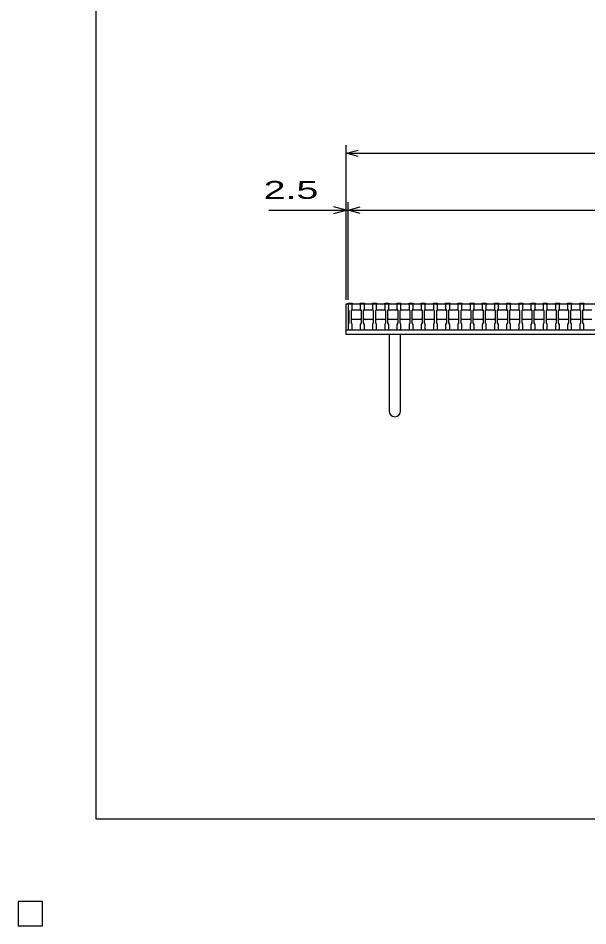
# Model space of a CAD drawing. Units: millimetres, scale not verified. Extents: x -1820 to 1736, y -1282 to 1048.
# Drawn here: x -1820 to -1119, y -1282 to -166 of the extents above; entities that cross this region are included whole.
import ezdxf
from ezdxf.enums import TextEntityAlignment as Align

# ---------------------------------------------------------------- set-up
doc = ezdxf.new("R2010")
doc.units = ezdxf.units.MM
doc.header["$LTSCALE"] = 10
for name, color, linetype, lineweight in [('0_2', 150, 'Continuous', 25), ('16', 3, 'Continuous', 25), ('19', 6, 'Continuous', 25), ('22', 4, 'Continuous', 25)]:
    doc.layers.add(name, color=color, linetype=linetype, lineweight=lineweight)
doc.styles.add('ベクトル', font='')
doc.styles.get('ベクトル').set_extended_font_data('ベクトル')

msp = doc.modelspace()

# ---------------------------------------------------------------- linework, layer by layer
at = {"layer": '0_2'}
for p, q in [((-1724, -1151.5), (-1724, 1048.5)), ((1736, -1151.5), (-1724, -1151.5))]:
    msp.add_line(p, q, dxfattribs=at)
at = {"layer": '16'}
for p, q in [((-1414, -517.5), (-1414, -516.8)), ((-1414, -516.8), (-1409, -516.8)), ((-1414, -517.5), (-1414, -524)), ((-1409, -517.5), (-1414, -517.5)), ((-1414, -517.5), (-1414, -549.5)), ((-1414, -517.5), (-419, -517.5)), ((-1414, -524), (-1413, -526)), ((-1410, -526), (-1409, -524)), ((-1409, -516.8), (-1409, -517.5)), ((-1409, -524), (-1409, -517.5)), ((-1399, -517.5), (-1399, -516.8)), ((-1399, -516.8), (-1394, -516.8)), ((-1399, -517.5), (-1399, -524)), ((-1394, -517.5), (-1399, -517.5)), ((-1399, -524), (-1398, -526)), ((-1395, -526), (-1394, -524)), ((-1394, -516.8), (-1394, -517.5)), ((-1394, -524), (-1394, -517.5)), ((-1384, -517.5), (-1384, -516.8)), ((-1384, -516.8), (-1379, -516.8)), ((-1384, -517.5), (-1384, -524)), ((-1379, -517.5), (-1384, -517.5)), ((-1384, -524), (-1383, -526)), ((-1380, -526), (-1379, -524)), ((-1379, -516.8), (-1379, -517.5)), ((-1379, -524), (-1379, -517.5)), ((-1369, -517.5), (-1369, -516.8)), ((-1369, -516.8), (-1364, -516.8)), ((-1369, -517.5), (-1369, -524)), ((-1364, -517.5), (-1369, -517.5)), ((-1369, -524), (-1368, -526)), ((-1365, -526), (-1364, -524)), ((-1364, -516.8), (-1364, -517.5)), ((-1364, -524), (-1364, -517.5)), ((-1354, -517.5), (-1354, -516.8)), ((-1354, -516.8), (-1349, -516.8)), ((-1354, -517.5), (-1354, -524)), ((-1349, -517.5), (-1354, -517.5)), ((-1354, -524), (-1353, -526)), ((-1350, -526), (-1349, -524)), ((-1349, -516.8), (-1349, -517.5)), ((-1349, -524), (-1349, -517.5)), ((-1339, -517.5), (-1339, -516.8)), ((-1339, -516.8), (-1334, -516.8)), ((-1339, -517.5), (-1339, -524)), ((-1334, -517.5), (-1339, -517.5)), ((-1339, -524), (-1338, -526)), ((-1335, -526), (-1334, -524)), ((-1334, -516.8), (-1334, -517.5)), ((-1334, -524), (-1334, -517.5)), ((-1324, -517.5), (-1324, -516.8)), ((-1324, -516.8), (-1319, -516.8)), ((-1324, -517.5), (-1324, -524)), ((-1319, -517.5), (-1324, -517.5)), ((-1324, -524), (-1323, -526)), ((-1320, -526), (-1319, -524)), ((-1319, -516.8), (-1319, -517.5)), ((-1319, -524), (-1319, -517.5)), ((-1309, -517.5), (-1309, -516.8)), ((-1309, -516.8), (-1304, -516.8)), ((-1309, -517.5), (-1309, -524)), ((-1304, -517.5), (-1309, -517.5)), ((-1309, -524), (-1308, -526)), ((-1305, -526), (-1304, -524)), ((-1304, -516.8), (-1304, -517.5)), ((-1304, -524), (-1304, -517.5)), ((-1294, -517.5), (-1294, -516.8)), ((-1294, -516.8), (-1289, -516.8)), ((-1294, -517.5), (-1294, -524)), ((-1289, -517.5), (-1294, -517.5)), ((-1294, -524), (-1293, -526)), ((-1290, -526), (-1289, -524)), ((-1289, -516.8), (-1289, -517.5)), ((-1289, -524), (-1289, -517.5)), ((-1279, -517.5), (-1279, -516.8)), ((-1279, -516.8), (-1274, -516.8)), ((-1279, -517.5), (-1279, -524)), ((-1274, -517.5), (-1279, -517.5)), ((-1279, -524), (-1278, -526)), ((-1275, -526), (-1274, -524)), ((-1274, -516.8), (-1274, -517.5)), ((-1274, -524), (-1274, -517.5)), ((-1264, -517.5), (-1264, -516.8)), ((-1264, -516.8), (-1259, -516.8)), ((-1264, -517.5), (-1264, -524)), ((-1259, -517.5), (-1264, -517.5)), ((-1264, -524), (-1263, -526)), ((-1260, -526), (-1259, -524)), ((-1259, -516.8), (-1259, -517.5)), ((-1259, -524), (-1259, -517.5)), ((-1249, -517.5), (-1249, -516.8)), ((-1249, -516.8), (-1244, -516.8)), ((-1249, -517.5), (-1249, -524)), ((-1244, -517.5), (-1249, -517.5)), ((-1249, -524), (-1248, -526)), ((-1245, -526), (-1244, -524)), ((-1244, -516.8), (-1244, -517.5)), ((-1244, -524), (-1244, -517.5)), ((-1234, -517.5), (-1234, -516.8)), ((-1234, -516.8), (-1229, -516.8)), ((-1234, -517.5), (-1234, -524)), ((-1229, -517.5), (-1234, -517.5)), ((-1234, -524), (-1233, -526)), ((-1230, -526), (-1229, -524)), ((-1229, -516.8), (-1229, -517.5)), ((-1229, -524), (-1229, -517.5)), ((-1219, -517.5), (-1219, -516.8)), ((-1219, -516.8), (-1214, -516.8)), ((-1219, -517.5), (-1219, -524)), ((-1214, -517.5), (-1219, -517.5)), ((-1219, -524), (-1218, -526)), ((-1215, -526), (-1214, -524)), ((-1214, -516.8), (-1214, -517.5)), ((-1214, -524), (-1214, -517.5)), ((-1204, -517.5), (-1204, -516.8)), ((-1204, -516.8), (-1199, -516.8)), ((-1204, -517.5), (-1204, -524)), ((-1199, -517.5), (-1204, -517.5)), ((-1204, -524), (-1203, -526)), ((-1200, -526), (-1199, -524)), ((-1199, -516.8), (-1199, -517.5)), ((-1199, -524), (-1199, -517.5)), ((-1189, -517.5), (-1189, -516.8)), ((-1189, -516.8), (-1184, -516.8)), ((-1189, -517.5), (-1189, -524)), ((-1184, -517.5), (-1189, -517.5)), ((-1189, -524), (-1188, -526)), ((-1185, -526), (-1184, -524)), ((-1184, -516.8), (-1184, -517.5)), ((-1184, -524), (-1184, -517.5)), ((-1174, -517.5), (-1174, -516.8)), ((-1174, -516.8), (-1169, -516.8)), ((-1174, -517.5), (-1174, -524)), ((-1169, -517.5), (-1174, -517.5)), ((-1174, -524), (-1173, -526)), ((-1170, -526), (-1169, -524)), ((-1169, -516.8), (-1169, -517.5)), ((-1169, -524), (-1169, -517.5)), ((-1159, -517.5), (-1159, -516.8)), ((-1159, -516.8), (-1154, -516.8)), ((-1159, -517.5), (-1159, -524)), ((-1154, -517.5), (-1159, -517.5)), ((-1159, -524), (-1158, -526)), ((-1155, -526), (-1154, -524)), ((-1154, -516.8), (-1154, -517.5)), ((-1154, -524), (-1154, -517.5)), ((-1144, -517.5), (-1144, -516.8)), ((-1144, -516.8), (-1139, -516.8)), ((-1144, -517.5), (-1144, -524)), ((-1139, -517.5), (-1144, -517.5)), ((-1144, -524), (-1143, -526)), ((-1140, -526), (-1139, -524)), ((-1139, -516.8), (-1139, -517.5)), ((-1139, -524), (-1139, -517.5)), ((-1129, -517.5), (-1129, -516.8)), ((-1129, -516.8), (-1124, -516.8)), ((-1129, -517.5), (-1129, -524)), ((-1124, -517.5), (-1129, -517.5)), ((-1129, -524), (-1128, -526)), ((-1125, -526), (-1124, -524)), ((-1124, -516.8), (-1124, -517.5)), ((-1124, -524), (-1124, -517.5)), ((-1413, -526), (-1413, -541)), ((-1410, -526), (-1409, -525)), ((-1410, -541), (-1410, -526)), ((-1409, -525), (-1399, -525)), ((-1399, -525), (-1398, -526)), ((-1398, -526), (-1398, -541)), ((-1395, -526), (-1394, -525)), ((-1395, -541), (-1395, -526)), ((-1394, -525), (-1384, -525)), ((-1384, -525), (-1383, -526)), ((-1383, -526), (-1383, -541)), ((-1380, -526), (-1379, -525)), ((-1380, -541), (-1380, -526)), ((-1379, -525), (-1369, -525)), ((-1369, -525), (-1368, -526)), ((-1368, -526), (-1368, -541)), ((-1365, -526), (-1364, -525)), ((-1365, -541), (-1365, -526)), ((-1364, -525), (-1354, -525)), ((-1354, -525), (-1353, -526)), ((-1353, -526), (-1353, -541)), ((-1350, -526), (-1349, -525)), ((-1350, -541), (-1350, -526)), ((-1349, -525), (-1339, -525)), ((-1339, -525), (-1338, -526)), ((-1338, -526), (-1338, -541)), ((-1335, -526), (-1334, -525)), ((-1335, -541), (-1335, -526)), ((-1334, -525), (-1324, -525)), ((-1324, -525), (-1323, -526)), ((-1323, -526), (-1323, -541)), ((-1320, -526), (-1319, -525)), ((-1320, -541), (-1320, -526)), ((-1319, -525), (-1309, -525)), ((-1309, -525), (-1308, -526)), ((-1308, -526), (-1308, -541)), ((-1305, -526), (-1304, -525)), ((-1305, -541), (-1305, -526)), ((-1304, -525), (-1294, -525)), ((-1294, -525), (-1293, -526)), ((-1293, -526), (-1293, -541)), ((-1290, -526), (-1289, -525)), ((-1290, -541), (-1290, -526)), ((-1289, -525), (-1279, -525)), ((-1279, -525), (-1278, -526)), ((-1278, -526), (-1278, -541)), ((-1275, -526), (-1274, -525)), ((-1275, -541), (-1275, -526)), ((-1274, -525), (-1264, -525)), ((-1264, -525), (-1263, -526)), ((-1263, -526), (-1263, -541)), ((-1260, -526), (-1259, -525)), ((-1260, -541), (-1260, -526)), ((-1259, -525), (-1249, -525)), ((-1249, -525), (-1248, -526)), ((-1248, -526), (-1248, -541)), ((-1245, -526), (-1244, -525)), ((-1245, -541), (-1245, -526)), ((-1244, -525), (-1234, -525)), ((-1234, -525), (-1233, -526)), ((-1233, -526), (-1233, -541)), ((-1230, -526), (-1229, -525)), ((-1230, -541), (-1230, -526)), ((-1229, -525), (-1219, -525)), ((-1219, -525), (-1218, -526)), ((-1218, -526), (-1218, -541)), ((-1215, -526), (-1214, -525)), ((-1215, -541), (-1215, -526)), ((-1214, -525), (-1204, -525)), ((-1204, -525), (-1203, -526)), ((-1203, -526), (-1203, -541)), ((-1200, -526), (-1199, -525)), ((-1200, -541), (-1200, -526)), ((-1199, -525), (-1189, -525)), ((-1189, -525), (-1188, -526)), ((-1188, -526), (-1188, -541)), ((-1185, -526), (-1184, -525)), ((-1185, -541), (-1185, -526)), ((-1184, -525), (-1174, -525)), ((-1174, -525), (-1173, -526)), ((-1173, -526), (-1173, -541)), ((-1170, -526), (-1169, -525)), ((-1170, -541), (-1170, -526)), ((-1169, -525), (-1159, -525)), ((-1159, -525), (-1158, -526)), ((-1158, -526), (-1158, -541)), ((-1155, -526), (-1154, -525)), ((-1155, -541), (-1155, -526)), ((-1154, -525), (-1144, -525)), ((-1144, -525), (-1143, -526)), ((-1143, -526), (-1143, -541)), ((-1140, -526), (-1139, -525)), ((-1140, -541), (-1140, -526)), ((-1139, -525), (-1129, -525)), ((-1129, -525), (-1128, -526)), ((-1128, -526), (-1128, -541)), ((-1125, -526), (-1124, -525)), ((-1125, -541), (-1125, -526)), ((-1124, -525), (-1114, -525)), ((-1413, -541), (-1414, -543)), ((-1414, -543), (-1414, -549.5)), ((-1409, -537), (-1410, -536)), ((-1409, -543), (-1410, -541)), ((-1399, -537), (-1409, -537)), ((-1409, -549.5), (-1409, -543)), ((-1398, -536), (-1399, -537)), ((-1398, -541), (-1399, -543)), ((-1399, -543), (-1399, -549.5)), ((-1394, -537), (-1395, -536)), ((-1394, -543), (-1395, -541)), ((-1384, -537), (-1394, -537)), ((-1394, -549.5), (-1394, -543)), ((-1383, -536), (-1384, -537)), ((-1383, -541), (-1384, -543)), ((-1384, -543), (-1384, -549.5)), ((-1379, -537), (-1380, -536)), ((-1379, -543), (-1380, -541)), ((-1369, -537), (-1379, -537)), ((-1379, -549.5), (-1379, -543)), ((-1368, -536), (-1369, -537)), ((-1368, -541), (-1369, -543)), ((-1369, -543), (-1369, -549.5)), ((-1364, -537), (-1365, -536)), ((-1364, -543), (-1365, -541)), ((-1354, -537), (-1364, -537)), ((-1364, -549.5), (-1364, -543)), ((-1353, -536), (-1354, -537)), ((-1353, -541), (-1354, -543)), ((-1354, -543), (-1354, -549.5)), ((-1349, -537), (-1350, -536)), ((-1349, -543), (-1350, -541)), ((-1339, -537), (-1349, -537)), ((-1349, -549.5), (-1349, -543)), ((-1338, -536), (-1339, -537)), ((-1338, -541), (-1339, -543)), ((-1339, -543), (-1339, -549.5)), ((-1334, -537), (-1335, -536)), ((-1334, -543), (-1335, -541)), ((-1324, -537), (-1334, -537)), ((-1334, -549.5), (-1334, -543)), ((-1323, -536), (-1324, -537)), ((-1323, -541), (-1324, -543)), ((-1324, -543), (-1324, -549.5)), ((-1319, -537), (-1320, -536)), ((-1319, -543), (-1320, -541)), ((-1309, -537), (-1319, -537)), ((-1319, -549.5), (-1319, -543)), ((-1308, -536), (-1309, -537)), ((-1308, -541), (-1309, -543)), ((-1309, -543), (-1309, -549.5)), ((-1304, -537), (-1305, -536)), ((-1304, -543), (-1305, -541)), ((-1294, -537), (-1304, -537)), ((-1304, -549.5), (-1304, -543)), ((-1293, -536), (-1294, -537)), ((-1293, -541), (-1294, -543)), ((-1294, -543), (-1294, -549.5)), ((-1289, -537), (-1290, -536)), ((-1289, -543), (-1290, -541)), ((-1279, -537), (-1289, -537)), ((-1289, -549.5), (-1289, -543)), ((-1278, -536), (-1279, -537)), ((-1278, -541), (-1279, -543)), ((-1279, -543), (-1279, -549.5)), ((-1274, -537), (-1275, -536)), ((-1274, -543), (-1275, -541)), ((-1264, -537), (-1274, -537)), ((-1274, -549.5), (-1274, -543)), ((-1263, -536), (-1264, -537)), ((-1263, -541), (-1264, -543)), ((-1264, -543), (-1264, -549.5)), ((-1259, -537), (-1260, -536)), ((-1259, -543), (-1260, -541)), ((-1249, -537), (-1259, -537)), ((-1259, -549.5), (-1259, -543)), ((-1248, -536), (-1249, -537)), ((-1248, -541), (-1249, -543)), ((-1249, -543), (-1249, -549.5)), ((-1244, -537), (-1245, -536)), ((-1244, -543), (-1245, -541)), ((-1234, -537), (-1244, -537)), ((-1244, -549.5), (-1244, -543)), ((-1233, -536), (-1234, -537)), ((-1233, -541), (-1234, -543)), ((-1234, -543), (-1234, -549.5)), ((-1229, -537), (-1230, -536)), ((-1229, -543), (-1230, -541)), ((-1219, -537), (-1229, -537)), ((-1229, -549.5), (-1229, -543)), ((-1218, -536), (-1219, -537)), ((-1218, -541), (-1219, -543)), ((-1219, -543), (-1219, -549.5)), ((-1214, -537), (-1215, -536)), ((-1214, -543), (-1215, -541)), ((-1204, -537), (-1214, -537)), ((-1214, -549.5), (-1214, -543)), ((-1203, -536), (-1204, -537)), ((-1203, -541), (-1204, -543)), ((-1204, -543), (-1204, -549.5)), ((-1199, -537), (-1200, -536)), ((-1199, -543), (-1200, -541)), ((-1189, -537), (-1199, -537)), ((-1199, -549.5), (-1199, -543)), ((-1188, -536), (-1189, -537)), ((-1188, -541), (-1189, -543)), ((-1189, -543), (-1189, -549.5)), ((-1184, -537), (-1185, -536)), ((-1184, -543), (-1185, -541)), ((-1174, -537), (-1184, -537)), ((-1184, -549.5), (-1184, -543)), ((-1173, -536), (-1174, -537)), ((-1173, -541), (-1174, -543)), ((-1174, -543), (-1174, -549.5)), ((-1169, -537), (-1170, -536)), ((-1169, -543), (-1170, -541)), ((-1159, -537), (-1169, -537)), ((-1169, -549.5), (-1169, -543)), ((-1158, -536), (-1159, -537)), ((-1158, -541), (-1159, -543)), ((-1159, -543), (-1159, -549.5)), ((-1154, -537), (-1155, -536)), ((-1154, -543), (-1155, -541)), ((-1144, -537), (-1154, -537)), ((-1154, -549.5), (-1154, -543)), ((-1143, -536), (-1144, -537)), ((-1143, -541), (-1144, -543)), ((-1144, -543), (-1144, -549.5)), ((-1139, -537), (-1140, -536)), ((-1139, -543), (-1140, -541)), ((-1129, -537), (-1139, -537)), ((-1139, -549.5), (-1139, -543)), ((-1128, -536), (-1129, -537)), ((-1128, -541), (-1129, -543)), ((-1129, -543), (-1129, -549.5)), ((-1124, -537), (-1125, -536)), ((-1124, -543), (-1125, -541)), ((-1114, -537), (-1124, -537)), ((-1124, -549.5), (-1124, -543)), ((-1414, -549.5), (-1409, -549.5)), ((-1414, -549.5), (-419, -549.5)), ((-1399, -549.5), (-1394, -549.5)), ((-1384, -549.5), (-1379, -549.5)), ((-1369, -549.5), (-1364, -549.5)), ((-1354, -549.5), (-1349, -549.5)), ((-1339, -549.5), (-1334, -549.5)), ((-1324, -549.5), (-1319, -549.5)), ((-1309, -549.5), (-1304, -549.5)), ((-1294, -549.5), (-1289, -549.5)), ((-1279, -549.5), (-1274, -549.5)), ((-1264, -549.5), (-1259, -549.5)), ((-1249, -549.5), (-1244, -549.5)), ((-1234, -549.5), (-1229, -549.5)), ((-1219, -549.5), (-1214, -549.5)), ((-1204, -549.5), (-1199, -549.5)), ((-1189, -549.5), (-1184, -549.5)), ((-1174, -549.5), (-1169, -549.5)), ((-1159, -549.5), (-1154, -549.5)), ((-1144, -549.5), (-1139, -549.5)), ((-1129, -549.5), (-1124, -549.5)), ((-1790, -1252.5), (-1820, -1252.5)), ((-1820, -1252.5), (-1820, -1282.5)), ((-1790, -1252.5), (-1820, -1252.5)), ((-1820, -1252.5), (-1820, -1282.5)), ((-1790, -1252.5), (-1820, -1252.5)), ((-1820, -1252.5), (-1820, -1282.5)), ((-1790, -1252.5), (-1820, -1252.5)), ((-1820, -1252.5), (-1820, -1282.5)), ((-1790, -1252.5), (-1820, -1252.5)), ((-1820, -1252.5), (-1820, -1282.5)), ((-1790, -1282.5), (-1790, -1252.5)), ((-1790, -1282.5), (-1790, -1252.5)), ((-1790, -1282.5), (-1790, -1252.5)), ((-1790, -1282.5), (-1790, -1252.5)), ((-1790, -1282.5), (-1790, -1252.5)), ((-1820, -1282.5), (-1790, -1282.5)), ((-1820, -1282.5), (-1790, -1282.5)), ((-1820, -1282.5), (-1790, -1282.5)), ((-1820, -1282.5), (-1790, -1282.5)), ((-1820, -1282.5), (-1790, -1282.5))]:
    msp.add_line(p, q, dxfattribs=at)
at = {"layer": '19'}
for p, q in [((-1416.5, -549.5), (-1416.5, -517.5)), ((-1416.5, -517.5), (-1414, -517.5)), ((-1416.5, -549.5), (-416.5, -549.5)), ((-1416.5, -555.5), (-1416.5, -549.5)), ((-416.5, -555.5), (-1416.5, -555.5)), ((-1363.5, -555.5), (-1363.5, -649.5)), ((-1349.5, -649.5), (-1349.5, -555.5))]:
    msp.add_line(p, q, dxfattribs=at)
msp.add_arc((-1356.5, -649.5), 7, 180, 0, dxfattribs=at)
at = {"layer": '22'}
for p, q in [((-1416.5, -512.5), (-1416.5, -322.5)), ((-1416.5, -332.5), (-1401.5, -328.5)), ((-1401.5, -336.5), (-1416.5, -332.5)), ((-1416.5, -332.5), (-416.5, -332.5)), ((-1416.5, -402.5), (-1431.5, -398.5)), ((-1416.5, -512.5), (-1416.5, -392.5)), ((-1414, -512.5), (-1414, -392.5)), ((-1414, -402.5), (-1399, -398.5)), ((-1511.5, -402.5), (-1416.5, -402.5)), ((-1431.5, -406.5), (-1416.5, -402.5)), ((-1416.5, -402.5), (-1414, -402.5)), ((-1399, -406.5), (-1414, -402.5)), ((-1414, -402.5), (-419, -402.5))]:
    msp.add_line(p, q, dxfattribs=at)
at = {"layer": '22', "color": 2}
for p, q in [((-1790, -1252.5), (-1820, -1252.5)), ((-1820, -1252.5), (-1820, -1282.5)), ((-1790, -1252.5), (-1820, -1252.5)), ((-1820, -1252.5), (-1820, -1282.5)), ((-1790, -1252.5), (-1820, -1252.5)), ((-1820, -1252.5), (-1820, -1282.5)), ((-1790, -1282.5), (-1790, -1252.5)), ((-1790, -1282.5), (-1790, -1252.5)), ((-1790, -1282.5), (-1790, -1252.5)), ((-1820, -1282.5), (-1790, -1282.5)), ((-1820, -1282.5), (-1790, -1282.5)), ((-1820, -1282.5), (-1790, -1282.5))]:
    msp.add_line(p, q, dxfattribs=at)

# ---------------------------------------------------------------- texts
at = {"layer": '22', "color": 2, "style": 'ベクトル', "width": 1.65}
msp.add_text(' 2.5 ', height=21.99, dxfattribs=at).set_placement((-1531.5, -377.5), align=Align.MIDDLE_LEFT)

doc.saveas('drawing.dxf')
